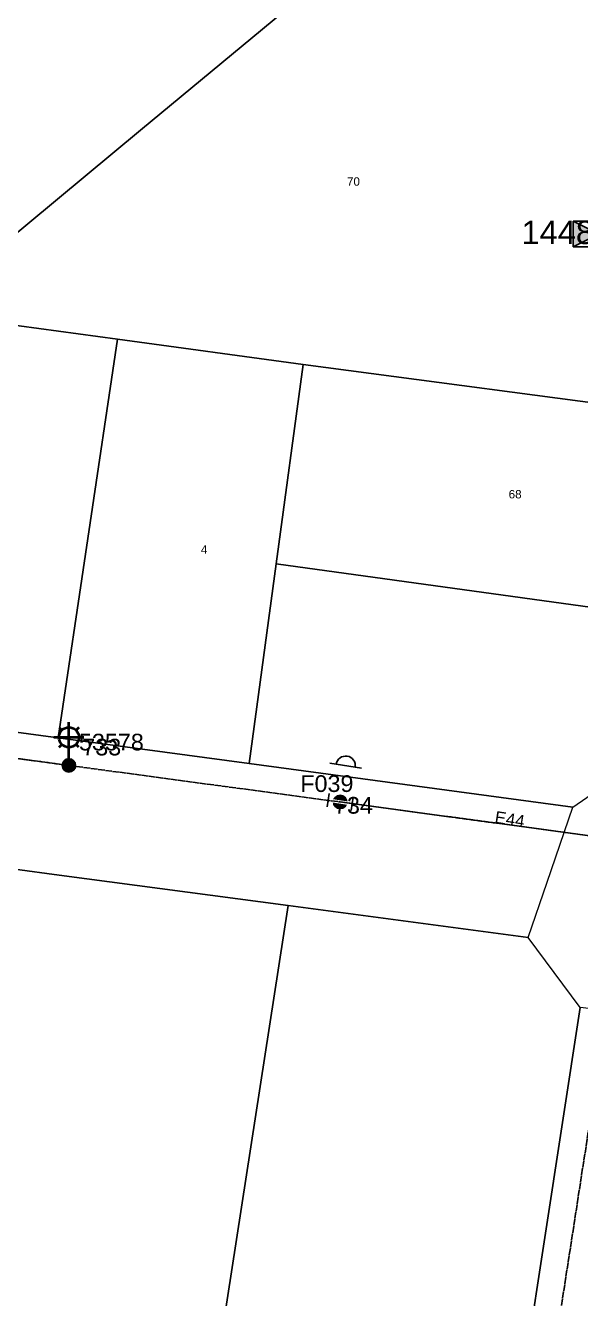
# Model space of a CAD drawing. Header units: metres. Extents: x 306724 to 308705, y 6252900 to 6254147.
# Drawn here: x 307770.4 to 307853.5, y 6253004.7 to 6253195.4 of the extents above; entities that cross this region are included whole.
import ezdxf
from ezdxf.enums import TextEntityAlignment as Align

# ---------------------------------------------------------------- set-up
doc = ezdxf.new("R2010")
doc.units = ezdxf.units.M
doc.linetypes.add('Cable Exist OH', pattern=[1, 1, 0])
doc.layers.get('0').update_dxf_attribs({"color": 6})
for name, color, linetype in [('_User Miscellaneous1', 7, 'Continuous'), ('Equip_SP_HV_EXT', 7, 'Continuous'), ('Equip_SP_SL_EXT', 7, 'Continuous'), ('Mains_HV_EXT', 7, 'Continuous'), ('Mains_LV_EXT', 7, 'Continuous'), ('Mains_SL_EXT', 7, 'Continuous'), ('Sub_SP_EXT', 7, 'Continuous'), ('SupportsOH_SP_TR_HV_LV_SL_EXT', 7, 'Continuous')]:
    doc.layers.add(name, color=color, linetype=linetype)
for name, color, linetype, lineweight in [('Cadastre Buildings_SP_EXT', 9, 'Continuous', 5), ('Cadastre Land Parcels_SP_EXT', 9, 'Continuous', 5), ('Cadastre Roads_SP_EXT', 9, 'Continuous', 5)]:
    doc.layers.add(name, color=color, linetype=linetype, lineweight=lineweight)
doc.styles.add('iecARIAL', font='arial.ttf', dxfattribs={"height": 2})
doc.styles.add('POLE_LABEL', font='arial.ttf')
doc.styles.get("Standard").update_dxf_attribs({"font": 'arial.ttf'})

# ---------------------------------------------------------------- blocks, each defined once
blk = doc.blocks.new('SUB_PADMOUNT_EXT')
for points in [[(0, 0), (-3.84, 1.92), (-3.84, -1.92)], [(0, 0), (3.84, 1.92), (3.84, -1.92)]]:
    blk.add_hatch(color=256).paths.add_polyline_path(points)
for p, q in [((3.84, 1.92), (-3.84, -1.92)), ((-3.84, 1.92), (3.84, -1.92))]:
    blk.add_line(p, q)
blk.add_lwpolyline([(-3.84, -1.92), (3.84, -1.92), (3.84, 1.92), (-3.84, 1.92)], close=True)
for tag, height, flags, p in [('ASSET_NUM', 3.5, 8, (2, 2)), ('STREET_CODE', 0.2, 9, (1.5, 0)), ('CONSTRUCTED_VOLTAGE', 0.2, 9, (1.5, -0.2)), ('OPERATING_VOLTAGE', 0.2, 9, (1.5, -0.6)), ('ORIENTATION', 0.2, 9, (1.5, -0.8)), ('OWNED_BY', 0.2, 9, (1.5, -1)), ('OPERATED_BY', 0.2, 9, (1.5, -1.2)), ('SECONDARY_VOLTAGE', 0.2, 9, (1.5, -1.6)), ('STATE', 0.2, 9, (1.5, -1.8)), ('NO_PHASES', 0.2, 9, (1.5, -0.4)), ('MAINTAINED_BY', 0.2, 9, (1.5, -1.4)), ('PARENT', 0.2, 9, (1.5, -2)), ('SUBSTATION_TYPE', 0.2, 9, (1.5, -2.2)), ('STREETNAME', 0.2, 9, (1.5, -3)), ('SUBURB', 0.2, 9, (1.5, -3.2)), ('Z', 0.2, 1, (1.5, -3.6)), ('USAGE', 0.2, 9, (1.5, -2.4)), ('LEGEND', 0.2, 9, (1.5, -2.6)), ('LOCATION', 0.2, 9, (1.5, -2.8)), ('NOTES', 0.2, 9, (1.5, -3.4))]:
    blk.add_attdef(tag, text='', height=height, dxfattribs=dict(flags=flags)).set_placement(p, align=Align.MIDDLE_LEFT)
blk = doc.blocks.new('SL_LANTERN_EXT')
at = {"lineweight": 40}
for p, q in [((0, 1.97), (0, 6.47)), ((-2.25, 4.22), (2.25, 4.22)), ((-1.46, 5.68), (-1.06, 5.28)), ((1.46, 5.68), (1.06, 5.28)), ((-1.46, 2.76), (-1.06, 3.16)), ((0, 0), (0, 2.72)), ((1.46, 2.76), (1.06, 3.16))]:
    blk.add_line(p, q, dxfattribs=at)
blk.add_circle((0, 4.22), 1.5, dxfattribs=at)
at = {"style": 'iecARIAL', "flags": 8}
blk.add_attdef('ASSET_NUM', (1.5, 1.5), '', height=2.5, dxfattribs=at)
for tag, p, height, flags in [('OPERATING_VOLTAGE', (0.98, -1.65), 0.2, 9), ('ORIENTATION', (0.98, -1.85), 0.2, 9), ('OWNED_BY', (0.98, -2.05), 0.2, 9), ('CONSTRUCTED_VOLTAGE', (0.98, -0.65), 0.2, 9), ('CONTROL_TYPE', (0.98, -0.85), 0.2, 9), ('LANTERN_PURPOSE', (0.98, -1.05), 0.2, 9), ('LANTERN_TYPE', (0.98, -1.25), 0.2, 9), ('NO_PHASES', (0.98, -1.45), 0.2, 9), ('LNUMBER', (2.18, -3.25), 2.5, 8), ('STATE', (0.98, -2.25), 0.2, 9), ('USAGE', (0.98, -2.45), 0.2, 9), ('CEXIST', (0.98, -2.65), 0.2, 9), ('CNEW', (0.98, -2.85), 0.2, 9), ('CNUMBER', (0.98, -3.05), 0.2, 9), ('CREMOVE', (0.98, -3.25), 0.2, 9), ('CREPLACE', (0.98, -3.45), 0.2, 9), ('LKINGHEIGHT', (0.98, -3.65), 0.2, 9), ('LBRACKET', (0.98, -3.85), 0.2, 9), ('LBRACKETVOCAB', (0.98, -4.05), 0.2, 9), ('LCATEGORY', (0.98, -4.25), 0.2, 9), ('LCHARGE1', (0.98, -4.45), 0.2, 9), ('LCHARGE1PERCENT', (0.98, -4.65), 0.2, 9), ('LCHARGE2', (0.98, -4.85), 0.2, 9), ('LCHARGE2PERCENT', (0.98, -5.05), 0.2, 9), ('LCHARGE3', (0.98, -5.25), 0.2, 9), ('LCHARGE3PERCENT', (0.98, -5.45), 0.2, 9), ('LEXIST', (0.98, -5.65), 0.2, 9), ('LLAMP', (0.98, -5.85), 0.2, 9), ('LLAMPVOCAB', (0.98, -6.05), 0.2, 9), ('LMAST', (0.98, -6.25), 0.2, 9), ('LMASTVOCAB', (0.98, -6.45), 0.2, 9), ('LNEW', (0.98, -6.65), 0.2, 9), ('LANTNUMBER', (0.98, -6.85), 0.2, 9), ('LOUTREACH', (0.98, -7.25), 0.2, 9), ('LOUTREACHVOCAB', (0.98, -7.45), 0.2, 9), ('LRATECODE', (0.98, -7.65), 0.2, 9), ('STREETNAME', (0.98, -9.25), 0.2, 9), ('SUBURB', (0.98, -9.45), 0.2, 1), ('LREMOVE', (0.98, -7.85), 0.2, 9), ('LREPLACE', (0.98, -8.05), 0.2, 9), ('LTYPE', (0.98, -8.25), 0.2, 9), ('LTYPEVOCAB', (0.98, -8.45), 0.2, 9), ('LEGEND', (0.98, -8.65), 0.2, 9), ('LOCATION', (0.98, -8.85), 0.2, 9), ('NOTES', (0.98, -9.05), 0.2, 9)]:
    blk.add_attdef(tag, p, '', height=height, dxfattribs=dict(flags=flags))
blk = doc.blocks.new('POLE_EXT')
blk.add_hatch(color=256).paths.add_polyline_path([(-1, 0, 1), (1, 0, 1)])
blk.add_lwpolyline([(-1, 0, 1), (1, 0, 1)], format="xyb", close=True)
for tag, height, flags, p in [('pNumber', 2.5, 8, (-17.84, 2.07)), ('OWNED_BY', 0.2, 9, (1.35, -0.4)), ('SPECIAL_USE', 0.2, 9, (1.35, -0.8)), ('STATE', 0.2, 9, (1.35, -1)), ('cLV', 0.2, 9, (1.35, -1.4)), ('hDepth', 0.2, 9, (1.35, -1.6)), ('hDia', 0.2, 9, (1.35, -1.8)), ('cHV', 0.2, 9, (1.35, -2)), ('PARENT', 0.2, 9, (1.35, -0.6)), ('USAGE', 0.2, 9, (1.35, -1.2)), ('cLinedev', 0.2, 9, (1.35, -3.4)), ('pExisting', 0.2, 9, (1.35, -3.8)), ('LBRACKET', 0.2, 9, (1.35, -2.2)), ('LExisting', 0.2, 9, (1.35, -2.4)), ('LANTNUMBER', 0.2, 9, (1.35, -2.6)), ('LOther', 0.2, 9, (1.35, -2.8)), ('LRemove', 0.2, 9, (1.35, -3)), ('LEGEND', 0.2, 9, (1.35, -3.2)), ('LOCATION', 0.2, 9, (1.35, -3.6)), ('pFooting', 0.2, 9, (1.35, -4.4)), ('pNew', 0.2, 9, (1.35, -4.6)), ('pRelocate', 0.2, 9, (1.35, -5)), ('pRemove', 0.2, 9, (1.35, -5.2)), ('pReplace', 0.2, 9, (1.35, -5.4)), ('pStay', 0.2, 9, (1.35, -5.6)), ('pType', 0.2, 9, (1.35, -5.8)), ('PFNUMBER', 0.2, 9, (1.35, -4)), ('NEWPFNUMBER', 0.2, 9, (1.35, -4.2)), ('cspan', 0.2, 9, (1.35, -6)), ('STREETNAME', 0.2, 9, (1.35, -6.2)), ('SUBURB', 0.2, 9, (1.35, -6.4)), ('OPERATED_BY', 0.2, 9, (1.36, -7.01)), ('NOTES', 0.2, 9, (1.35, -6.6)), ('MAINTAINED_BY', 0.2, 9, (1.36, -6.81))]:
    blk.add_attdef(tag, text='', height=height, dxfattribs=dict(flags=flags)).set_placement(p, align=Align.MIDDLE_LEFT)
at = {"style": 'POLE_LABEL'}
for tag, height, flags, p in [('ASSET_NUM', 2.5, 8, (2, 2)), ('STRUCTURE_PLANT_NUMBER', 0.2, 9, (1.35, 0.03)), ('STREET_CODE', 0.2, 9, (1.35, -0.2))]:
    blk.add_attdef(tag, text='', height=height, dxfattribs=dict(at, flags=flags)).set_placement(p, align=Align.MIDDLE_LEFT)
at = {"flags": 1}
blk.add_attdef('Z', (1.35, -7.33), '', height=0.2, dxfattribs=at)
blk = doc.blocks.new('HV_USL_CLOSED_EXT')
blk.add_line((2.4, 5.5), (-2.4, 5.5))
blk.add_lwpolyline([(1.44, 5.5, 0.414214), (0, 6.94, 0.414214), (-1.44, 5.5)], format="xyb")
for tag, height, flags, p in [('ASSET_NUM', 2.5, 8, (2, 2)), ('STREET_CODE', 0.2, 9, (1.5, 0)), ('ACTUAL_STATUS', 0.2, 9, (1.5, -0.2)), ('CONSTRUCTED_VOLTAGE', 0.2, 9, (1.5, -0.4)), ('OPERATING_VOLTAGE', 0.2, 9, (1.5, -0.8)), ('ORIENTATION', 0.2, 9, (1.5, -1)), ('OWNED_BY', 0.2, 9, (1.5, -1.2)), ('OPERATED_BY', 0.2, 9, (1.5, -1.4)), ('STATE', 0.2, 9, (1.5, -1.8)), ('SWITCH_TYPE', 0.2, 9, (1.5, -2)), ('NO_PHASES', 0.2, 9, (1.5, -0.6)), ('MAINTAINED_BY', 0.2, 9, (1.5, -1.6)), ('STREETNAME', 0.2, 9, (1.5, -2.8)), ('SUBURB', 0.2, 9, (1.5, -3)), ('Z', 0.2, 1, (1.5, -3.6)), ('USAGE', 0.2, 9, (1.5, -2.2)), ('LEGEND', 0.2, 9, (1.5, -2.4)), ('LOCATION', 0.2, 9, (1.5, -2.6)), ('NOTES', 0.2, 9, (1.5, -3.2)), ('LABEL_ALIGNMENT', 0.2, 9, (1.5, -3.4))]:
    blk.add_attdef(tag, text='', height=height, dxfattribs=dict(flags=flags)).set_placement(p, align=Align.MIDDLE_LEFT)
blk = doc.blocks.new('End Shackle_EXT')
at = {"flags": 9}
for tag, p in [('USAGE', (0, -1.4)), ('NOTES', (0, -1.6))]:
    blk.add_attdef(tag, text='', height=0.2, dxfattribs=at).set_placement(p, align=Align.MIDDLE_LEFT)
blk.add_wipeout([(0, 0.25), (1.81, 0.25), (1.82, -0.25), (0, -0.25)])
blk.add_line((1.81, -1), (1.81, 1))
at = {"flags": 1}
blk.add_attdef('Z', (0, 0), '', height=0.2, dxfattribs=at)
at = {"flags": 9}
for tag, p in [('CONNECTOR_TYPE', (0, 0)), ('CONSTRUCTED_VOLTAGE', (0, -0.2)), ('OPERATING_VOLTAGE', (0, -0.6)), ('ORIENTATION', (0, -0.8)), ('OWNED_BY', (0, -1)), ('STATE', (0, -1.2)), ('NO_PHASES', (0, -0.4))]:
    blk.add_attdef(tag, text='', height=0.2, dxfattribs=at).set_placement(p, align=Align.MIDDLE_LEFT)

msp = doc.modelspace()

# ---------------------------------------------------------------- linework, layer by layer
at = {"layer": 'Cadastre Buildings_SP_EXT', "linetype": 'Continuous'}
for points in [[(307862.53, 6253107.21), (307807.94, 6253114.78), (307803.94, 6253084.87), (307852.39, 6253078.32), (307858.81, 6253082.74), (307861.04, 6253097.43), (307862.53, 6253107.21)], [(307845.66, 6253058.78), (307809.74, 6253063.59), (307795.05, 6252968.39), (307840.16, 6252961.55), (307853.47, 6253048.33), (307845.66, 6253058.78)]]:
    msp.add_lwpolyline(points, close=True, dxfattribs=at)
at = {"layer": 'Cadastre Land Parcels_SP_EXT', "linetype": 'Continuous'}
for points in [[(307847.06, 6253228.97), (307807.15, 6253234.13), (307768.69, 6253221.05), (307768.46, 6253219.81), (307768.14, 6253218.59), (307767.75, 6253217.41), (307767.29, 6253216.24), (307766.76, 6253215.11), (307766.16, 6253214.01), (307765.49, 6253212.96), (307764.76, 6253211.94), (307763.97, 6253210.97), (307763.12, 6253210.06), (307762.21, 6253209.19), (307761.26, 6253208.39), (307760.25, 6253207.64), (307759.2, 6253206.96), (307758.11, 6253206.35), (307757, 6253205.8), (307762.46, 6253158.8), (307787.66, 6253179.7), (307847.06, 6253228.97)], [(307880.26, 6253224.69), (307847.06, 6253228.97), (307787.66, 6253179.7), (307762.46, 6253158.8), (307754.73, 6253152.38), (307784.2, 6253148.4), (307811.99, 6253144.64), (307867.05, 6253137.32), (307871.65, 6253167.69), (307880.26, 6253224.69)], [(307784.2, 6253148.4), (307754.73, 6253152.38), (307691.61, 6253100), (307775.35, 6253088.72), (307784.2, 6253148.4)], [(307811.99, 6253144.64), (307784.2, 6253148.4), (307775.35, 6253088.72), (307803.94, 6253084.87), (307807.94, 6253114.78), (307811.99, 6253144.64)], [(307867.05, 6253137.32), (307811.99, 6253144.64), (307807.94, 6253114.78), (307862.53, 6253107.21), (307864.28, 6253118.88), (307867.05, 6253137.32)], [(307809.74, 6253063.59), (307775.46, 6253068.15), (307742.27, 6253072.6), (307708.97, 6253077.05), (307670.96, 6253082.19), (307564.29, 6253003.23), (307606.55, 6252996.82), (307694.92, 6252983.47), (307728.32, 6252978.41), (307750.4, 6252975.11), (307761.55, 6252973.43), (307795.05, 6252968.39), (307809.74, 6253063.59)]]:
    msp.add_lwpolyline(points, close=True, dxfattribs=at)
at = {"layer": 'Cadastre Roads_SP_EXT', "linetype": 'Continuous'}
for points in [[(307623.92, 6253109.07), (307599.56, 6253112.31), (307598.87, 6253105.16), (307597.6, 6253091.91), (307670.96, 6253082.19), (307708.97, 6253077.05), (307742.27, 6253072.6), (307775.46, 6253068.15), (307809.74, 6253063.59), (307845.66, 6253058.78), (307848.52, 6253067.06), (307852.39, 6253078.32), (307803.94, 6253084.87), (307775.35, 6253088.72), (307691.61, 6253100), (307654.71, 6253104.97), (307623.92, 6253109.07)], [(307854.93, 6252927.19), (307857.67, 6252945.28), (307859.9, 6252960.12), (307862.21, 6252975.37), (307864.5, 6252990.56), (307866.78, 6253005.66), (307869.05, 6253020.67), (307871.33, 6253035.82), (307872.87, 6253045.98), (307862.87, 6253047.19), (307853.47, 6253048.33), (307840.16, 6252961.55), (307831.82, 6252906.67), (307841.61, 6252903.08), (307850.78, 6252899.71), (307854.93, 6252927.19)]]:
    msp.add_lwpolyline(points, close=True, dxfattribs=at)
at = {"layer": 'Mains_HV_EXT', "linetype": 'Cable Exist OH'}
msp.add_lwpolyline([(307861.39, 6253073.15), (307847.34, 6252982.09)], dxfattribs=at)
at = {"layer": 'Mains_SL_EXT', "linetype": 'Cable Exist OH'}
msp.add_lwpolyline([(307705.4, 6253094.2), (307739.03, 6253089.67), (307776.94, 6253084.56)], dxfattribs=at)

# ---------------------------------------------------------------- block references
at = {"layer": 'Equip_SP_HV_EXT'}
ref = msp.add_blockref('HV_USL_CLOSED_EXT', (307817.53, 6253079.09), dxfattribs=dict(at, rotation=351.2079626337175))
ref.add_attrib('ASSET_NUM', 'F039', dxfattribs={"layer": '0', "height": 2.5}).set_placement((307819.53, 6253079.84), align=Align.BOTTOM_RIGHT)
at = {"layer": 'Equip_SP_SL_EXT'}
ref = msp.add_blockref('SL_LANTERN_EXT', (307776.94, 6253084.56), dxfattribs=at)
ref.add_attrib('ASSET_NUM', '53578', dxfattribs={"layer": '0', "height": 2.5, "rotation": 359.9862, "style": 'iecARIAL'}).set_placement((307778.44, 6253086.06), align=Align.BOTTOM_LEFT)
at = {"layer": 'Sub_SP_EXT'}
ref = msp.add_blockref('SUB_PADMOUNT_EXT', (307856.26, 6253164.15), dxfattribs=at)
ref.add_attrib('ASSET_NUM', '14487', dxfattribs={"layer": '0', "height": 3.5}).set_placement((307858.26, 6253164.4), align=Align.MIDDLE_RIGHT)
at = {"layer": 'SupportsOH_SP_TR_HV_LV_SL_EXT'}
ref = msp.add_blockref('POLE_EXT', (307776.94, 6253084.56), dxfattribs=at)
ref.add_attrib('ASSET_NUM', '733', dxfattribs={"layer": '0', "height": 2.5, "rotation": 0.0145, "style": 'POLE_LABEL'}).set_placement((307778.94, 6253085.31), align=Align.BOTTOM_LEFT)
ref = msp.add_blockref('POLE_EXT', (307817.53, 6253079.09), dxfattribs=at)
ref.add_attrib('ASSET_NUM', '734', dxfattribs={"layer": '0', "height": 2.5, "rotation": 0.0099, "style": 'POLE_LABEL'}).set_placement((307819.53, 6253079.84), align=Align.TOP_CENTER)

# ---------------------------------------------------------------- texts
at = {"layer": '_User Miscellaneous1'}
for s, p in [('70', (307818.56, 6253171.4)), ('68', (307842.76, 6253124.56)), ('4', (307796.69, 6253116.28))]:
    msp.add_text(s, height=1.25, dxfattribs=at).set_placement(p)
at = {"layer": 'Mains_LV_EXT'}
msp.add_text('E44', height=1.8, rotation=351.1762, dxfattribs=at).set_placement((307840.59, 6253075.97))

# ---------------------------------------------------------------- next in the draw order: block references
at = {"layer": 'Mains_LV_EXT', "rotation": 351.1761498342354}
msp.add_blockref('End Shackle_EXT', (307817.53, 6253079.09), dxfattribs=at)

# ---------------------------------------------------------------- next in the draw order: block references
at = {"layer": 'Mains_LV_EXT', "rotation": 171.2781116062277}
msp.add_blockref('End Shackle_EXT', (307817.53, 6253079.09), dxfattribs=at)

# ---------------------------------------------------------------- next in the draw order: linework, layer by layer
at = {"layer": 'Mains_HV_EXT', "linetype": 'Cable Exist OH'}
for points in [[(307705.4, 6253094.2), (307776.94, 6253084.56), (307817.53, 6253079.09)], [(307817.53, 6253079.09), (307861.39, 6253073.15)]]:
    msp.add_lwpolyline(points, dxfattribs=at)
at = {"layer": 'Mains_LV_EXT', "linetype": 'Cable Exist OH'}
for points in [[(307739.03, 6253089.67), (307776.94, 6253084.56), (307817.53, 6253079.09)], [(307861.39, 6253073.15), (307817.53, 6253079.09)]]:
    msp.add_lwpolyline(points, dxfattribs=at)
at = {"layer": 'Mains_SL_EXT', "linetype": 'Cable Exist OH'}
msp.add_lwpolyline([(307776.94, 6253084.56), (307817.53, 6253079.09), (307861.39, 6253073.15)], dxfattribs=at)

doc.saveas('drawing.dxf')
